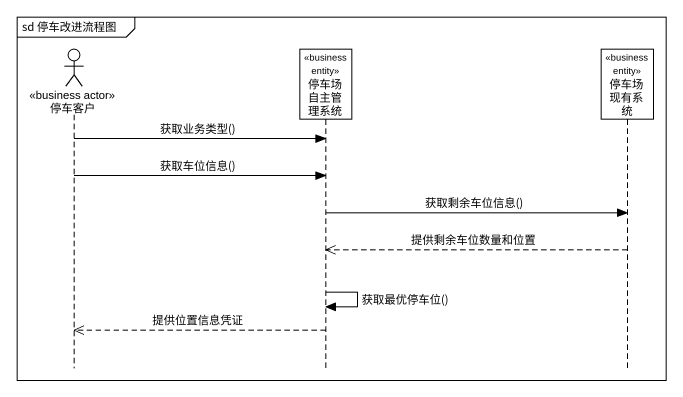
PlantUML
@startuml
mainframe sd 停车改进流程图
hide footbox
actor 停车客户 <<business actor>>
participant 停车场自主管理系统 <<business entity>>
participant 停车场现有系统 <<business entity>>

停车客户 -> 停车场自主管理系统 : 获取业务类型()
停车客户 -> 停车场自主管理系统 : 获取车位信息()
停车场自主管理系统 -> 停车场现有系统 : 获取剩余车位信息()
停车场现有系统 -->> 停车场自主管理系统 : 提供剩余车位数量和位置
停车场自主管理系统 -> 停车场自主管理系统 : 获取最优停车位()
停车场自主管理系统 -->> 停车客户 : 提供位置信息凭证
@enduml
